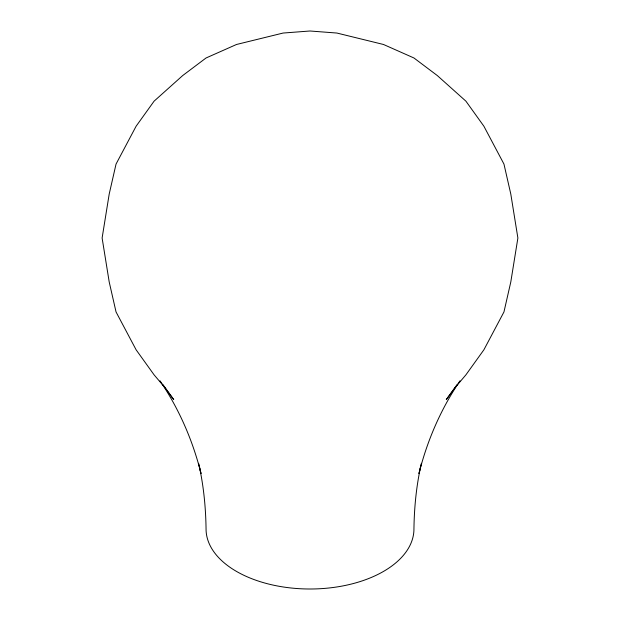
<?xml version="1.0" encoding="UTF-8"?>
<svg xmlns="http://www.w3.org/2000/svg" width="620" height="620" viewBox="0 0 620 620"><rect width="100%" height="100%" fill="white"/><g stroke="black" fill="none" stroke-linecap="round" stroke-linejoin="round"><path stroke-width="0.93" d="M421.406 463.295C416.454 484.825 414.245 506.92 413.943 528.992A103.943 60.008 0 0 1 310 589A103.943 60.008 0 0 1 206.057 528.992C205.755 506.92 203.546 484.825 198.594 463.295M420.895 465.124L418.973 473.556C427.172 440.588 440.913 408.96 459.986 380.82M456.948 384.749L446.284 399.613L455.7 386.872L465.914 374.852L483.902 349.781L503.959 311.945L510.803 281.937L517.886 238.01L510.803 194.076L503.959 164.075L483.902 126.24L465.914 101.168L437.302 75.555L413.943 57.978L383.501 44.485L336.9 33.046L310 31L283.1 33.046L236.499 44.485L206.057 57.978L182.699 75.555L154.085 101.168L136.098 126.24L116.041 164.075L109.198 194.076L102.114 238.01L109.198 281.937L116.041 311.945L136.098 349.781L154.085 374.852L164.3 386.872L173.716 399.613L163.052 384.749M160.014 380.82C179.087 408.96 192.828 440.588 201.027 473.556L199.105 465.124"/></g></svg>
